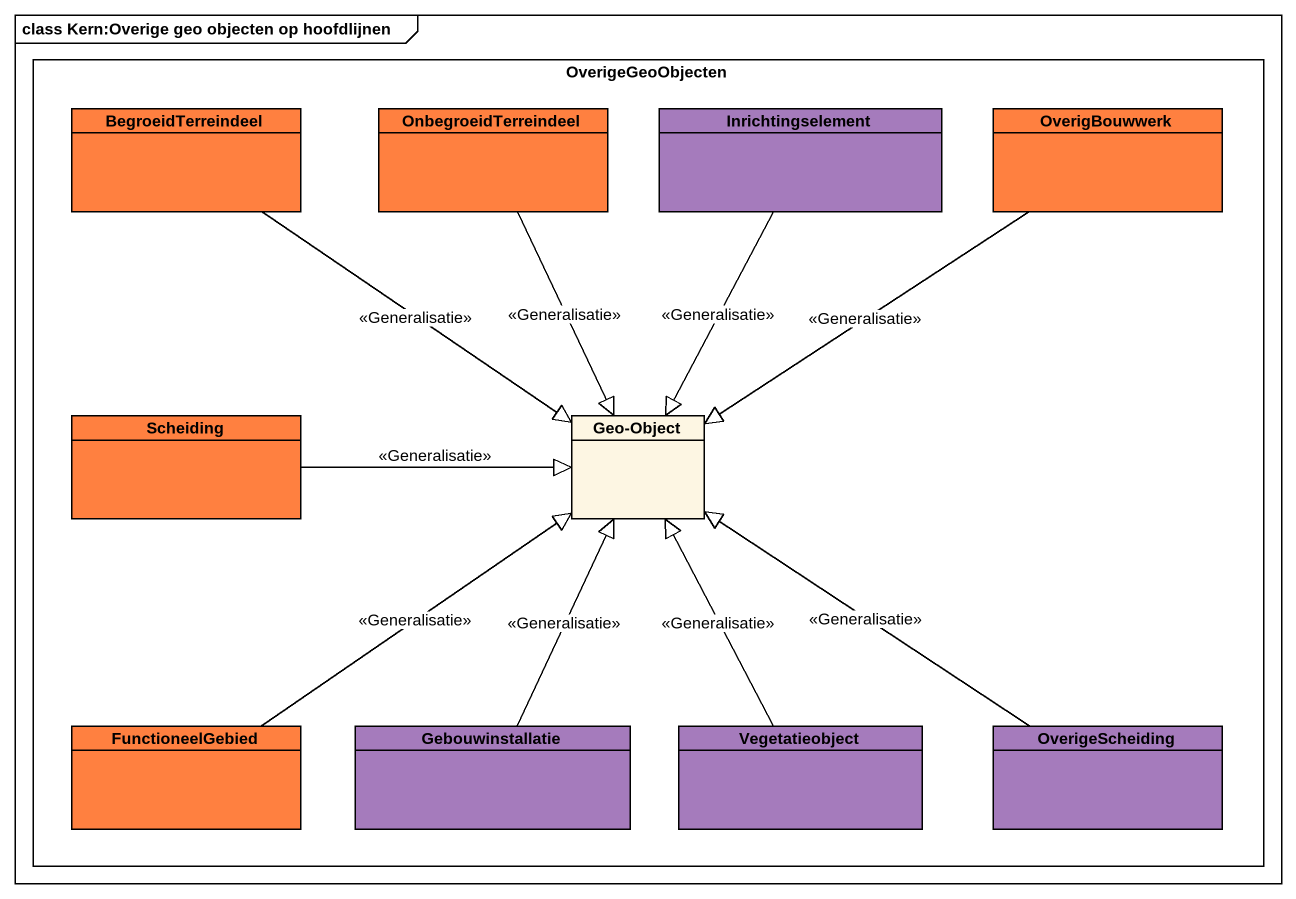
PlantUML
@startuml
mainframe class Kern:Overige geo objecten op hoofdlijnen
hide circle
hide empty members
rectangle OverigeGeoObjecten {
  class BegroeidTerreindeel #FF8040
  class OnbegroeidTerreindeel #FF8040
  class Inrichtingselement #A57BBC
  class OverigBouwwerk #FF8040
  class Scheiding #FF8040
  class "Geo-Object" as Geo_Object
  class FunctioneelGebied #FF8040
  class Gebouwinstallatie #A57BBC
  class Vegetatieobject #A57BBC
  class OverigeScheiding #A57BBC
}
BegroeidTerreindeel --|> Geo_Object : <<Generalisatie>>
OnbegroeidTerreindeel --|> Geo_Object : <<Generalisatie>>
Inrichtingselement --|> Geo_Object : <<Generalisatie>>
OverigBouwwerk --|> Geo_Object : <<Generalisatie>>
Scheiding -right-|> Geo_Object : <<Generalisatie>>
FunctioneelGebied -up-|> Geo_Object : <<Generalisatie>>
Gebouwinstallatie -up-|> Geo_Object : <<Generalisatie>>
Vegetatieobject -up-|> Geo_Object : <<Generalisatie>>
OverigeScheiding -up-|> Geo_Object : <<Generalisatie>>
@enduml
